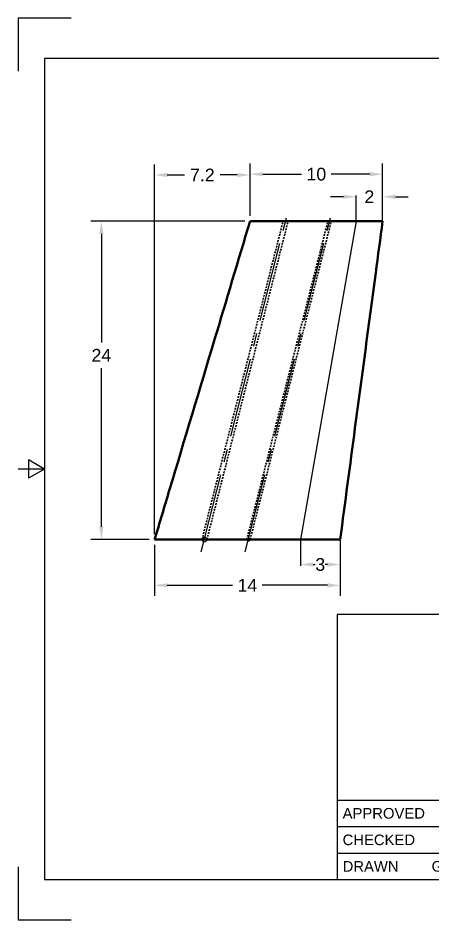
# Model space of a CAD drawing. Header units: inches. Extents: x 0 to 88, y 0 to 68.
# Drawn here: x 0 to 31.3, y 0 to 68 of the extents above; entities that cross this region are included whole.
import ezdxf
from ezdxf.enums import TextEntityAlignment as Align

# ---------------------------------------------------------------- set-up
doc = ezdxf.new("R2010")
doc.units = ezdxf.units.IN
doc.header["$MEASUREMENT"] = 0
doc.linetypes.add('CENTER2', pattern=[1.125, 0.75, -0.125, 0.125, -0.125])
doc.linetypes.add('HIDDEN2', pattern=[0.1875, 0.125, -0.0625])
doc.layers.add('Border', color=7, linetype='Continuous')
doc.layers.add('Titleblock', color=7, linetype='Continuous')
for name, color, linetype, lineweight in [('Center Lines', 7, 'CENTER2', 25), ('MD_Hidden', 7, 'HIDDEN2', 35), ('MD_Visible', 7, 'Continuous', 50)]:
    doc.layers.add(name, color=color, linetype=linetype, lineweight=lineweight)
doc.styles.add('FusionTitle', font='ARIALUNI.TTF')
doc.styles.get("Standard").update_dxf_attribs({"font": 'arial.ttf'})
doc.dimstyles.get("Standard").update_dxf_attribs({"dimtxt": 0.12, "dimasz": 0.12, "dimexe": 0.1, "dimexo": 0.05, "dimgap": 0.06, "dimtad": 0, "dimtih": 1, "dimtoh": 1, "dimdsep": 46, "dimtxsty": 'Standard', "dimcen": 0, "dimclrd": 256, "dimclre": 256, "dimclrt": 256, "dimazin": 3, "dimtp": 0.01, "dimtm": 0.01, "dimtfac": 1, "dimtofl": 0, "dimtmove": 0, "dimatfit": 3, "dimfxl": 1, "dimtolj": 1, "dimarcsym": 1})

# ---------------------------------------------------------------- blocks, each defined once
blk = doc.blocks.new('CustomObjectsInViewport3_0')
at = {"layer": 'MD_Hidden', "extrusion": (-1, 2e-16, 0)}
for p, q in [((13.87, 28.683, 0), (19.992, 52.683, 0)), ((14.245, 28.683, 0), (20.367, 52.683, 0)), ((17.25, 28.683, 0), (23.372, 52.683, 0)), ((17.504, 28.683, 0), (23.626, 52.683, 0))]:
    blk.add_line(p, q, dxfattribs=at)
at = {"layer": 'MD_Visible'}
for points, knots in [([(10.299, 28.683, 0), (10.676, 29.94, 0), (11.053, 31.197, 0), (12.562, 36.224, 0), (13.693, 39.995, 0), (15.716, 46.738, 0), (16.607, 49.711, 0), (17.499, 52.683, 0)], [0, 0, 0, 0, 10, 10, 40, 40, 63.646911, 63.646911, 63.646911, 63.646911]), ([(27.496, 52.683, 0), (27.496, 52.683, 0), (27.488, 52.683, 0), (27.457, 52.683, 0), (27.428, 52.683, 0), (27.399, 52.683, 0), (27.326, 52.683, 0), (27.201, 52.683, 0), (27.064, 52.683, 0), (26.921, 52.683, 0), (26.776, 52.683, 0), (26.629, 52.683, 0), (26.481, 52.683, 0), (26.333, 52.683, 0), (26.183, 52.683, 0), (26.033, 52.683, 0), (25.882, 52.683, 0), (25.731, 52.683, 0), (25.578, 52.683, 0), (25.426, 52.683, 0), (25.272, 52.683, 0), (25.119, 52.683, 0), (24.965, 52.683, 0), (24.811, 52.683, 0), (24.656, 52.683, 0), (24.501, 52.683, 0), (24.346, 52.683, 0), (24.191, 52.683, 0), (24.037, 52.683, 0), (23.883, 52.683, 0), (23.729, 52.683, 0), (23.575, 52.683, 0), (23.422, 52.683, 0), (23.269, 52.683, 0), (23.116, 52.683, 0), (22.963, 52.683, 0), (22.811, 52.683, 0), (22.658, 52.683, 0), (22.506, 52.683, 0), (22.354, 52.683, 0), (22.202, 52.683, 0), (22.05, 52.683, 0), (21.898, 52.683, 0), (21.746, 52.683, 0), (21.594, 52.683, 0), (21.443, 52.683, 0), (21.291, 52.683, 0), (21.14, 52.683, 0), (20.989, 52.683, 0), (20.838, 52.683, 0), (20.688, 52.683, 0), (20.538, 52.683, 0), (20.388, 52.683, 0), (20.239, 52.683, 0), (20.09, 52.683, 0), (19.942, 52.683, 0), (19.794, 52.683, 0), (19.648, 52.683, 0), (19.502, 52.683, 0), (19.358, 52.683, 0), (19.215, 52.683, 0), (19.073, 52.683, 0), (18.934, 52.683, 0), (18.797, 52.683, 0), (18.663, 52.683, 0), (18.533, 52.683, 0), (18.406, 52.683, 0), (18.286, 52.683, 0), (18.172, 52.683, 0), (18.065, 52.683, 0), (17.969, 52.683, 0), (17.883, 52.683, 0), (17.809, 52.683, 0), (17.746, 52.683, 0), (17.694, 52.683, 0), (17.652, 52.683, 0), (17.617, 52.683, 0), (17.589, 52.683, 0), (17.567, 52.683, 0), (17.549, 52.683, 0), (17.534, 52.683, 0), (17.522, 52.683, 0), (17.513, 52.683, 0), (17.506, 52.683, 0), (17.501, 52.683, 0), (17.499, 52.683, 0), (17.499, 52.683, 0), (17.499, 52.683, 0)], [159.501445, 159.501445, 159.501445, 159.501445, 160, 161, 161, 161, 162, 163, 164, 165, 166, 167, 168, 169, 170, 171, 172, 173, 174, 175, 176, 177, 178, 179, 180, 181, 182, 183, 184, 185, 186, 187, 188, 189, 190, 191, 192, 193, 194, 195, 196, 197, 198, 199, 200, 201, 202, 203, 204, 205, 206, 207, 208, 209, 210, 211, 212, 213, 214, 215, 216, 217, 218, 219, 220, 221, 222, 223, 224, 225, 226, 227, 228, 229, 230, 231, 232, 233, 234, 235, 236, 237, 238, 239, 240, 241, 241.816382, 241.816382, 241.816382, 241.816382]), ([(24.294, 28.683, 0), (24.293, 28.683, 0), (24.286, 28.683, 0), (24.271, 28.683, 0), (24.257, 28.683, 0), (24.215, 28.683, 0), (24.059, 28.683, 0), (23.88, 28.683, 0), (23.689, 28.683, 0), (23.494, 28.683, 0), (23.297, 28.683, 0), (23.1, 28.683, 0), (22.903, 28.683, 0), (22.705, 28.683, 0), (22.507, 28.683, 0), (22.307, 28.683, 0), (22.107, 28.683, 0), (21.907, 28.683, 0), (21.706, 28.683, 0), (21.504, 28.683, 0), (21.303, 28.683, 0), (21.101, 28.683, 0), (20.899, 28.683, 0), (20.696, 28.683, 0), (20.493, 28.683, 0), (20.29, 28.683, 0), (20.087, 28.683, 0), (19.883, 28.683, 0), (19.68, 28.683, 0), (19.477, 28.683, 0), (19.274, 28.683, 0), (19.072, 28.683, 0), (18.869, 28.683, 0), (18.667, 28.683, 0), (18.466, 28.683, 0), (18.264, 28.683, 0), (18.063, 28.683, 0), (17.862, 28.683, 0), (17.661, 28.683, 0), (17.46, 28.683, 0), (17.259, 28.683, 0), (17.058, 28.683, 0), (16.857, 28.683, 0), (16.656, 28.683, 0), (16.455, 28.683, 0), (16.254, 28.683, 0), (16.054, 28.683, 0), (15.853, 28.683, 0), (15.653, 28.683, 0), (15.453, 28.683, 0), (15.252, 28.683, 0), (15.053, 28.683, 0), (14.853, 28.683, 0), (14.653, 28.683, 0), (14.454, 28.683, 0), (14.256, 28.683, 0), (14.057, 28.683, 0), (13.859, 28.683, 0), (13.662, 28.683, 0), (13.465, 28.683, 0), (13.269, 28.683, 0), (13.074, 28.683, 0), (12.88, 28.683, 0), (12.687, 28.683, 0), (12.495, 28.683, 0), (12.306, 28.683, 0), (12.117, 28.683, 0), (11.932, 28.683, 0), (11.749, 28.683, 0), (11.57, 28.683, 0), (11.396, 28.683, 0), (11.228, 28.683, 0), (11.067, 28.683, 0), (10.916, 28.683, 0), (10.779, 28.683, 0), (10.659, 28.683, 0), (10.562, 28.683, 0), (10.486, 28.683, 0), (10.43, 28.683, 0), (10.389, 28.683, 0), (10.36, 28.683, 0), (10.337, 28.683, 0), (10.32, 28.683, 0), (10.309, 28.683, 0), (10.302, 28.683, 0), (10.3, 28.683, 0), (10.299, 28.683, 0), (10.299, 28.683, 0)], [161.003595, 161.003595, 161.003595, 161.003595, 162, 162, 162, 163, 164, 165, 166, 167, 168, 169, 170, 171, 172, 173, 174, 175, 176, 177, 178, 179, 180, 181, 182, 183, 184, 185, 186, 187, 188, 189, 190, 191, 192, 193, 194, 195, 196, 197, 198, 199, 200, 201, 202, 203, 204, 205, 206, 207, 208, 209, 210, 211, 212, 213, 214, 215, 216, 217, 218, 219, 220, 221, 222, 223, 224, 225, 226, 227, 228, 229, 230, 231, 232, 233, 234, 235, 236, 237, 238, 239, 240, 241, 242, 243, 243.545961, 243.545961, 243.545961, 243.545961])]:
    blk.add_open_spline(points, degree=3, knots=knots, dxfattribs=at)
at = {"layer": 'MD_Visible', "extrusion": (7.30669e-09, -9.75274e-10, 1)}
blk.add_open_spline([(27.496, 52.683, 0), (27.322, 51.382, 0), (27.149, 50.081, 0), (26.455, 44.878, 0), (25.934, 40.976, 0), (25.04, 34.277, 0), (24.667, 31.48, 0), (24.294, 28.683, 0)], degree=3, knots=[0, 0, 0, 0, 10, 10, 40, 40, 61.503645, 61.503645, 61.503645, 61.503645], dxfattribs=at)
at = {"layer": 'MD_Visible'}
blk.add_open_spline([(24.294, 28.683, 0), (24.294, 28.683, 0), (24.294, 28.683, 0), (24.294, 28.683, 0)], degree=3, dxfattribs=at)
blk = doc.blocks.new('ANSI_A(H)_SHEET')
at = {"layer": 'Border'}
for p, q in [((0.5, 8.5), (0, 8.5)), ((0, 8.5), (0, 8)), ((10.75, 8.12), (0.25, 8.12)), ((0.25, 8.12), (0.25, 0.38)), ((0.1, 4.3366), (0.1, 4.1634)), ((0.25, 4.25), (0.1, 4.3366)), ((0.25, 4.25), (0, 4.25)), ((0.25, 4.25), (0.1, 4.1634)), ((0, 0.5), (0, 0)), ((0.25, 0.38), (10.75, 0.38)), ((0, 0), (0.5, 0))]:
    blk.add_line(p, q, dxfattribs=at)
blk = doc.blocks.new('ANSI_TITLEBLOCK')
at = {"layer": 'Border'}
for p, q in [((0, 2.5), (-7.74, 2.5)), ((-7.74, 2.5), (-7.74, 0)), ((-5.12, 0), (-5.12, 2.5)), ((0, 0), (0, 2.5)), ((-5.12, 1.88), (0, 1.88)), ((-7.74, 0.75), (0, 0.75)), ((-4.75, 0.25), (-4.75, 0.75)), ((-3.5, 0.25), (-3.5, 0.75)), ((-0.5, 0.25), (-0.5, 0.75)), ((-7.74, 0.5), (-5.12, 0.5)), ((-7.74, 0.25), (0, 0.25)), ((-3.75, 0), (-3.75, 0.25)), ((-1.75, 0), (-1.75, 0.25)), ((-7.74, 0), (0, 0))]:
    blk.add_line(p, q, dxfattribs=at)
at = {"layer": 'Border', "style": 'FusionTitle'}
for s, p in [('PROJECT', (-5.07, 2.45)), ('TITLE', (-5.07, 1.83)), ('DWG NO', (-3.45, 0.7))]:
    blk.add_text(s, height=0.1, dxfattribs=at).set_placement(p, align=Align.TOP_LEFT)
for s, p in [('SIZE', (-4.935, 0.7)), ('CODE', (-4.125, 0.7)), ('REV', (-0.25, 0.7))]:
    blk.add_text(s, height=0.1, dxfattribs=at).set_placement(p, align=Align.TOP_CENTER)
for s, p in [('APPROVED', (-7.69, 0.625)), ('CHECKED', (-7.69, 0.375)), ('DRAWN', (-7.69, 0.125)), ('SCALE', (-5.061, 0.125)), ('WEIGHT', (-3.7, 0.125)), ('SHEET', (-1.7, 0.125))]:
    blk.add_text(s, height=0.1, dxfattribs=at).set_placement(p, align=Align.MIDDLE_LEFT)
blk.add_attdef('PROJECT', (-5.07, 1.98), '', height=0.24, dxfattribs=at)
for tag, height, p in [('TITLE_1', 0.24, (-5.07, 1.63)), ('TITLE_2', 0.24, (-5.07, 1.29)), ('TITLE_3', 0.12, (-5.07, 0.95))]:
    blk.add_attdef(tag, text='', height=height, dxfattribs=at).set_placement(p, align=Align.TOP_LEFT)
for tag, height, p in [('APPROVED_BY', 0.1, (-6.8512, 0.625)), ('CHECKED_BY', 0.1, (-6.8512, 0.375)), ('DRAWN_BY', 0.1, (-6.8512, 0.125)), ('SCALE', 0.12, (-4.52, 0.125)), ('WEIGHT', 0.12, (-3.1, 0.125)), ('SHEET', 0.12, (-1.15, 0.125))]:
    blk.add_attdef(tag, text='', height=height, dxfattribs=at).set_placement(p, align=Align.MIDDLE_LEFT)
for tag, p in [('APPROVED_DATE', (-5.17, 0.625)), ('CHECKED_DATE', (-5.17, 0.375)), ('DRAWN_DATE', (-5.17, 0.125))]:
    blk.add_attdef(tag, text='', height=0.1, dxfattribs=at).set_placement(p, align=Align.MIDDLE_RIGHT)
for tag, p in [('SIZE', (-4.935, 0.3)), ('CODE', (-4.125, 0.3)), ('REV', (-0.25, 0.3))]:
    blk.add_attdef(tag, text='', height=0.12, dxfattribs=at).set_placement(p, align=Align.BOTTOM_CENTER)
blk.add_attdef('DWG_NO', text='', height=0.12, dxfattribs=at).set_placement((-3.45, 0.3), align=Align.BOTTOM_LEFT)
blk = doc.blocks.new('*D7')
at = {"lineweight": -2, "transparency": 16777216}
for p, q in [((10.299, 29.083), (10.299, 56.967)), ((17.499, 53.083), (17.499, 56.967)), ((11.259, 56.167), (12.554, 56.167)), ((16.539, 56.167), (15.244, 56.167))]:
    blk.add_line(p, q, dxfattribs=at)
at = {"transparency": 16777216}
for points in [[(11.259, 56.327), (11.259, 56.007), (10.299, 56.167)], [(16.539, 56.327), (16.539, 56.007), (17.499, 56.167)]]:
    blk.add_solid(points, dxfattribs=at)
at = {"layer": 'Defpoints', "color": 0, "transparency": 16777216}
for p in [(17.499, 56.167), (17.499, 52.683), (10.299, 28.683)]:
    blk.add_point(p, dxfattribs=at)
at = {"transparency": 16777216, "insert": (13.899, 56.167), "char_height": 0.96, "attachment_point": 5}
blk.add_mtext('\\A1;7.2', dxfattribs=at)
blk = doc.blocks.new('*D8')
at = {"lineweight": -2, "transparency": 16777216}
for p, q in [((17.499, 53.083), (17.499, 57.025)), ((27.496, 53.083), (27.496, 57.025)), ((18.459, 56.225), (21.377, 56.225)), ((26.536, 56.225), (23.618, 56.225))]:
    blk.add_line(p, q, dxfattribs=at)
at = {"transparency": 16777216}
for points in [[(18.459, 56.385), (18.459, 56.065), (17.499, 56.225)], [(26.536, 56.385), (26.536, 56.065), (27.496, 56.225)]]:
    blk.add_solid(points, dxfattribs=at)
at = {"layer": 'Defpoints', "color": 0, "transparency": 16777216}
for p in [(27.496, 56.225), (17.499, 52.683), (27.496, 52.683)]:
    blk.add_point(p, dxfattribs=at)
at = {"transparency": 16777216, "insert": (22.497, 56.225), "char_height": 0.96, "attachment_point": 5}
blk.add_mtext('\\A1;10', dxfattribs=at)
blk = doc.blocks.new('*D9')
at = {"lineweight": -2, "transparency": 16777216}
for p, q in [((17.099, 52.683), (5.486, 52.683)), ((6.286, 51.723), (6.286, 43.536)), ((6.286, 29.643), (6.286, 41.612)), ((9.899, 28.683), (5.486, 28.683))]:
    blk.add_line(p, q, dxfattribs=at)
at = {"transparency": 16777216}
for points in [[(6.126, 51.723), (6.446, 51.723), (6.286, 52.683)], [(6.126, 29.643), (6.446, 29.643), (6.286, 28.683)]]:
    blk.add_solid(points, dxfattribs=at)
at = {"layer": 'Defpoints', "color": 0, "transparency": 16777216}
for p in [(6.286, 52.683), (17.499, 52.683), (10.299, 28.683)]:
    blk.add_point(p, dxfattribs=at)
at = {"transparency": 16777216, "insert": (6.286, 42.574), "char_height": 0.96, "attachment_point": 5}
blk.add_mtext('\\A1;24', dxfattribs=at)
blk = doc.blocks.new('*U5')
at = {"color": 0}
blk.add_line((-0.4123, -1.6163), (0.4123, 1.6163), dxfattribs=at)
blk = doc.blocks.new('*U6')
at = {"color": 0}
blk.add_line((-0.4123, -1.6163), (0.4123, 1.6163), dxfattribs=at)
blk = doc.blocks.new('*D10')
at = {"lineweight": -2, "transparency": 16777216}
for p, q in [((10.299, 28.283), (10.299, 24.43)), ((24.294, 28.283), (24.294, 24.43)), ((11.259, 25.23), (16.176, 25.23)), ((23.334, 25.23), (18.417, 25.23))]:
    blk.add_line(p, q, dxfattribs=at)
at = {"transparency": 16777216}
for points in [[(11.259, 25.39), (11.259, 25.07), (10.299, 25.23)], [(23.334, 25.39), (23.334, 25.07), (24.294, 25.23)]]:
    blk.add_solid(points, dxfattribs=at)
at = {"layer": 'Defpoints', "color": 0, "transparency": 16777216}
for p in [(10.299, 28.683), (24.294, 28.683), (24.294, 25.23)]:
    blk.add_point(p, dxfattribs=at)
at = {"transparency": 16777216, "insert": (17.296, 25.23), "char_height": 0.96, "attachment_point": 5}
blk.add_mtext('\\A1;14', dxfattribs=at)
blk = doc.blocks.new('*D11')
at = {"lineweight": -2, "transparency": 16777216}
for p, q in [((21.294, 28.633), (21.294, 26.699)), ((24.294, 28.633), (24.294, 26.699)), ((22.254, 26.799), (22.419, 26.799)), ((23.334, 26.799), (23.168, 26.799))]:
    blk.add_line(p, q, dxfattribs=at)
at = {"transparency": 16777216}
for points in [[(22.254, 26.959), (22.254, 26.639), (21.294, 26.799)], [(23.334, 26.959), (23.334, 26.639), (24.294, 26.799)]]:
    blk.add_solid(points, dxfattribs=at)
at = {"layer": 'Defpoints', "color": 0, "transparency": 16777216}
for p in [(21.294, 28.683, 0), (24.294, 28.683, 0), (24.294, 26.799)]:
    blk.add_point(p, dxfattribs=at)
at = {"transparency": 16777216, "insert": (22.794, 26.799), "char_height": 0.96, "attachment_point": 5}
blk.add_mtext('\\A1;3', dxfattribs=at)
blk = doc.blocks.new('*D12')
at = {"lineweight": -2, "transparency": 16777216}
for p, q in [((24.536, 54.525), (23.576, 54.525)), ((25.496, 52.733), (25.496, 54.625)), ((27.496, 52.733), (27.496, 54.625)), ((28.456, 54.525), (29.416, 54.525))]:
    blk.add_line(p, q, dxfattribs=at)
at = {"transparency": 16777216}
for points in [[(24.536, 54.685), (24.536, 54.365), (25.496, 54.525)], [(28.456, 54.685), (28.456, 54.365), (27.496, 54.525)]]:
    blk.add_solid(points, dxfattribs=at)
at = {"layer": 'Defpoints', "color": 0, "transparency": 16777216}
for p in [(27.496, 54.525), (25.496, 52.683, 0), (27.496, 52.683, 0)]:
    blk.add_point(p, dxfattribs=at)
at = {"transparency": 16777216, "insert": (26.496, 54.525), "char_height": 0.96, "attachment_point": 5}
blk.add_mtext('\\A1;2', dxfattribs=at)

msp = doc.modelspace()

# ---------------------------------------------------------------- linework, layer by layer
msp.add_line((25.496, 52.683, 0), (21.294, 28.683, 0))
for centre, radius in [((14.057, 28.683), 0.187), ((17.377, 28.683), 0.127)]:
    msp.add_circle(centre, radius)

# ---------------------------------------------------------------- block references
at = {"layer": 'Border', "xscale": 8, "yscale": 8, "zscale": 8}
msp.add_blockref('ANSI_A(H)_SHEET', (0, 0), dxfattribs=at)
at = {"layer": 'Center Lines', "xscale": 8, "yscale": 8, "zscale": 8}
for name, p in [('*U5', (17.118, 40.683)), ('*U6', (20.438, 40.683))]:
    msp.add_blockref(name, p, dxfattribs=at)
at = {"layer": 'MD_Visible'}
msp.add_blockref('CustomObjectsInViewport3_0', (0, 0), dxfattribs=at)
at = {"layer": 'Titleblock', "xscale": 8, "yscale": 8, "zscale": 8}
msp.add_blockref('ANSI_TITLEBLOCK', (86, 3.04), dxfattribs=at).add_auto_attribs({'SCALE': '1:8', 'DRAWN_DATE': '12 JAN 2016', 'DRAWN_BY': 'Garrett Day', 'SIZE': 'A', 'REV': '0', 'PROJECT': 'BoxBotix', 'TITLE_2': 'Wing', 'TITLE_1': 'BBPlane'})

# ---------------------------------------------------------------- dimensions: what is measured, and where the dimension line sits
for base, p1, p2, angle, override, picture, middle in [((17.499, 56.167), (10.299, 28.683), (17.499, 52.683), 180, {"dimscale": 8}, '*D7', (13.899, 56.167)), ((27.496, 56.225), (17.499, 52.683), (27.496, 52.683), 180, {"dimscale": 8}, '*D8', (22.497, 56.225)), ((6.286, 52.683), (10.299, 28.683), (17.499, 52.683), 270, {"dimscale": 8, "dimlfac": 1}, '*D9', (6.286, 42.574))]:
    dim = msp.add_linear_dim(base=base, p1=p1, p2=p2, angle=angle, dimstyle='Standard', override=override)
    dim.commit()
    dim.dimension.update_dxf_attribs({"geometry": picture, "text_midpoint": middle, "dimtype": 160})
for base, p1, p2, override, picture, middle in [((27.496, 54.525), (25.496, 52.683, 0), (27.496, 52.683, 0), {"dimtxt": 0.96, "dimasz": 0.96}, '*D12', (26.496, 54.525)), ((24.294, 25.22978), (10.29899, 28.68278), (24.294, 28.68278), {"dimscale": 8}, '*D10', (17.2965, 25.22978)), ((24.294, 26.799), (21.294, 28.683, 0), (24.294, 28.683, 0), {"dimtxt": 0.96, "dimasz": 0.96}, '*D11', (22.794, 26.799))]:
    dim = msp.add_linear_dim(base=base, p1=p1, p2=p2, dimstyle='Standard', override=override)
    dim.commit()
    dim.dimension.update_dxf_attribs({"geometry": picture, "text_midpoint": middle, "dimtype": 160})

doc.saveas('drawing.dxf')
